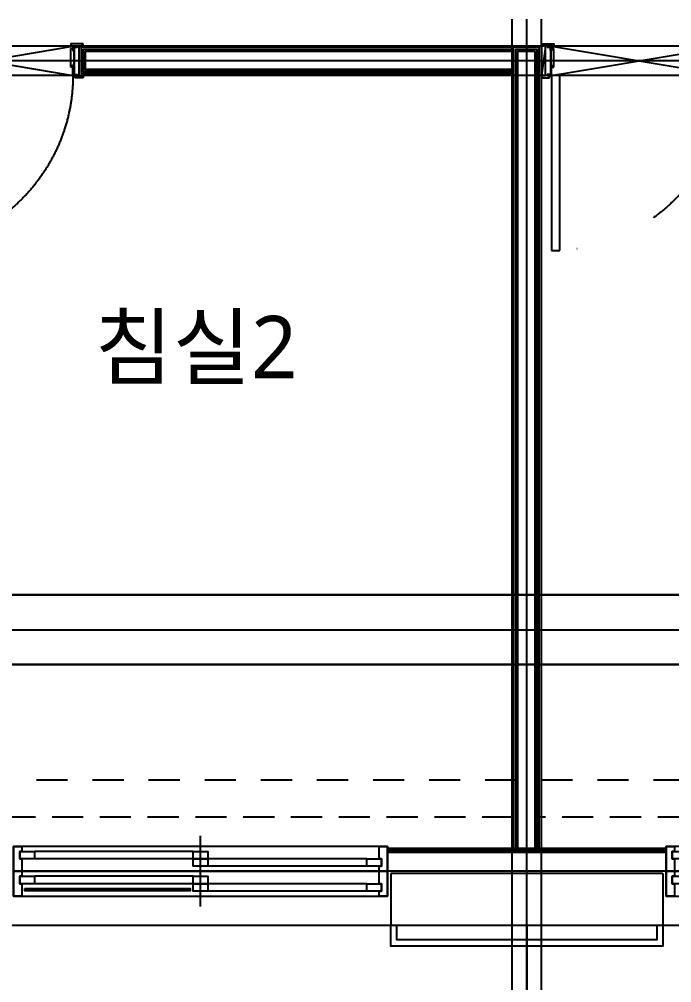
# Model space of a CAD drawing. Header units: millimetres. Extents: x 7086022 to 7120578, y 229555 to 276126.
# Drawn here: x 7100321 to 7103461, y 239849 to 244485 of the extents above; entities that cross this region are included whole.
import ezdxf
from ezdxf.enums import TextEntityAlignment as Align
from ezdxf.xclip import XClip

# ---------------------------------------------------------------- set-up
doc = ezdxf.new("R2010")
doc.units = ezdxf.units.MM
doc.header["$LTSCALE"] = 100
doc.header["$XCLIPFRAME"] = 2
for name, pattern in [('CEN', [62, 60, -1, 0, -1]), ('ST-DASH', [2.7, 1.5, -1.2]), ('U-84C-EX$0$CEN', [62, 60, -1, 0, -1]), ('U-84C-EX$0$DASHDOTX2', [2, 1, -0.5, 0, -0.5]), ('U-84C-EX$0$HID', [2.3, 1.5, -0.8])]:
    doc.linetypes.add(name, pattern=pattern)
for name, color, linetype in [('BP', 7, 'Continuous'), ('CEN', 1, 'CEN'), ('TEXT', 2, 'Continuous'), ('U-84C-EX$0$A-커텐박스', 11, 'U-84C-EX$0$HID'), ('U-84C-EX$0$C-DOOR', 1, 'Continuous'), ('U-84C-EX$0$CEN', 1, 'U-84C-EX$0$CEN'), ('U-84C-EX$0$COL', 2, 'Continuous'), ('U-84C-EX$0$DOR', 4, 'Continuous'), ('U-84C-EX$0$FIN', 5, 'Continuous'), ('U-84C-EX$0$INSUL_line', 8, 'Continuous'), ('U-84C-EX$0$WIN', 4, 'Continuous'), ('U-84C-EX$0$발코니 입면선', 4, 'Continuous'), ('U-84C-EX$0$확장전', 4, 'U-84C-EX$0$HID'), ('결로방지', 4, 'ST-DASH'), ('기단부-석재', 6, 'Continuous')]:
    doc.layers.add(name, color=color, linetype=linetype)
doc.layers.add('U-84C-EX$0$MC', color=152, linetype='Continuous', plot=False)
doc.styles.add('맑은 고딕', font='')
doc.styles.get('맑은 고딕').set_extended_font_data('Malgun Gothic')

# ---------------------------------------------------------------- blocks, each defined once
blk = doc.blocks.new('U-84C-EX$0$WIN_2_1800')
at = {"layer": 'U-84C-EX$0$WIN'}
blk.add_line((0, -290), (0, 50), dxfattribs=at)
at = {"layer": 'U-84C-EX$0$WIN', "color": 5, "linetype": 'Continuous'}
for p, q in [((35, -24), (800, -24)), ((-800, -60), (-35, -60)), ((35, -60), (800, -60)), ((-800, -96), (-35, -96)), ((-800, -180), (-35, -180)), ((35, -144), (800, -144)), ((35, -180), (800, -180)), ((-800, -216), (-35, -216))]:
    blk.add_line(p, q, dxfattribs=at)
at = {"layer": 'U-84C-EX$0$WIN'}
for points in [[(-860, -96), (-870, -96), (-870, -60), (-860, -60), (-860, 0), (-900, 0), (-900, -120), (-860, -120)], [(-900, 0), (900, 0), (900, -120), (-900, -120)], [(860, -24), (870, -24), (870, -60), (860, -60), (860, -120), (900, -120), (900, 0), (860, 0)], [(-35, -60), (35, -60), (35, -24), (-35, -24)], [(870, -24), (800, -24), (800, -60), (870, -60)], [(-870, -96), (-800, -96), (-800, -60), (-870, -60)], [(-35, -96), (35, -96), (35, -60), (-35, -60)], [(-860, -216), (-870, -216), (-870, -180), (-860, -180), (-860, -120), (-900, -120), (-900, -240), (-860, -240)], [(-900, -120), (900, -120), (900, -240), (-900, -240)], [(860, -144), (870, -144), (870, -180), (860, -180), (860, -240), (900, -240), (900, -120), (860, -120)], [(-870, -216), (-800, -216), (-800, -180), (-870, -180)], [(-35, -180), (35, -180), (35, -144), (-35, -144)], [(-35, -216), (35, -216), (35, -180), (-35, -180)], [(870, -144), (800, -144), (800, -180), (870, -180)]]:
    blk.add_lwpolyline(points, close=True, dxfattribs=at)
blk = doc.blocks.new('U-84C-EX$0$A$C42d6a0a8')
at = {"layer": 'U-84C-EX$0$C-DOOR'}
for p, q in [((0, 49), (-140, 891)), ((-140, 891), (-140, 49)), ((-140, 49), (0, 891)), ((0, 891), (0, 49))]:
    blk.add_line(p, q, dxfattribs=at)
at = {"layer": 'U-84C-EX$0$C-DOOR', "linetype": 'U-84C-EX$0$DASHDOTX2', "ltscale": 8}
blk.add_arc((-139.3, 47.3), 843.7, 90.0468, 177.1656, dxfattribs=at)
at = {"layer": 'U-84C-EX$0$DOR'}
for p, q in [((-152, 940), (-152, 900)), ((-145, 940), (-152, 940)), ((-145, 935), (-145, 940)), ((-140, 935), (-145, 935)), ((-140, 900), (-140, 935)), ((-152, 900), (-140, 900)), ((-140, 912), (-140, 920)), ((-140, 920), (0, 920)), ((-135, 912), (-140, 912)), ((-135, 911), (-140, 911)), ((-140, 911), (-140, 891)), ((-140, 891), (-90, 891)), ((-135, 896), (-135, 912)), ((-135, 896), (-135, 911)), ((-5, 896), (-135, 896)), ((-90, 896), (-135, 896)), ((-89, 890), (-100, 890)), ((-100, 890), (-100, 880)), ((-90, 891), (-90, 896)), ((-21, 895), (-89, 895)), ((-89, 895), (-89, 890)), ((-21, 890), (-21, 895)), ((-10, 890), (-21, 890)), ((-10, 880), (-10, 890)), ((0, 912), (-5, 912)), ((-5, 912), (-5, 896)), ((0, 920), (0, 912)), ((-100, 880), (-10, 880)), ((-982, 49), (-982, 89)), ((-982, 89), (-140, 89)), ((-140, 49), (-982, 49)), ((-140, 89), (-140, 49)), ((-140, 49), (-90, 49)), ((-140, 29), (-140, 49)), ((-100, 50), (-100, 60)), ((-100, 60), (-10, 60)), ((-89, 50), (-100, 50)), ((-90, 49), (-90, 44)), ((-89, 45), (-89, 50)), ((-10, 50), (-21, 50)), ((-21, 50), (-21, 45)), ((-10, 60), (-10, 50)), ((-152, 0), (-152, 40)), ((-152, 40), (-140, 40)), ((-145, 0), (-152, 0)), ((-140, 5), (-145, 5)), ((-145, 5), (-145, 0)), ((-140, 40), (-140, 5)), ((-135, 29), (-140, 29)), ((-135, 28), (-140, 28)), ((-140, 28), (-140, 20)), ((-140, 20), (0, 20)), ((-5, 44), (-135, 44)), ((-135, 44), (-135, 28)), ((-90, 44), (-135, 44)), ((-135, 44), (-135, 29)), ((-21, 45), (-89, 45)), ((-5, 28), (-5, 44)), ((0, 28), (-5, 28)), ((0, 20), (0, 28))]:
    blk.add_line(p, q, dxfattribs=at)
at = {"layer": 'U-84C-EX$0$DOR', "color": 8}
for p, q in [((-140, 0), (-140, 20)), ((-140, 20), (0, 20)), ((0, 20), (-140, 0)), ((0, 0), (-140, 0)), ((0, 20), (0, 0))]:
    blk.add_line(p, q, dxfattribs=at)
at = {"layer": 'U-84C-EX$0$DOR'}
for points in [[(12, 940), (12, 880), (0, 880), (0, 935), (5, 935), (5, 940)], [(0, 891), (-20, 891), (-20, 896), (-5, 896), (-5, 911), (0, 911)], [(0, 49), (-20, 49), (-20, 44), (-5, 44), (-5, 29), (0, 29)], [(12, 0), (12, 60), (0, 60), (0, 5), (5, 5), (5, 0)]]:
    blk.add_lwpolyline(points, close=True, dxfattribs=at)
blk = doc.blocks.new('*U178')
at = {"layer": 'U-84C-EX$0$WIN'}
blk.add_line((15, 8), (810, 8), dxfattribs=at)
at = {"layer": 'U-84C-EX$0$WIN', "color": 8}
blk.add_lwpolyline([(15, 13.4), (810, 13.4), (810, 2.6), (15, 2.6)], close=True, dxfattribs=at)
blk = doc.blocks.new('U-84C-EX')
at = {"layer": 'U-84C-EX$0$A-커텐박스'}
for p, q in [((125, -6750), (3145, -6750)), ((3270, -6750), (6285, -6750))]:
    blk.add_line(p, q, dxfattribs=at)
at = {"layer": 'U-84C-EX$0$CEN'}
for p, q in [((3205, -7770), (3205, -2910)), ((-145, -3110), (6715, -3110)), ((-145, -5850), (6595, -5850)), ((-145, -7270), (17025, -7270))]:
    blk.add_line(p, q, dxfattribs=at)
at = {"layer": 'U-84C-EX$0$COL'}
for p, q in [((2550, -7020), (3860, -7020)), ((2550, -7020), (2550, -7270)), ((3860, -7020), (3860, -7270)), ((2550, -7270), (3860, -7270))]:
    blk.add_line(p, q, dxfattribs=at)
at = {"layer": 'U-84C-EX$0$FIN'}
for p, q in [((2535, -6900), (3875, -6900)), ((2535, -6910), (3875, -6910))]:
    blk.add_line(p, q, dxfattribs=at)
for points in [[(3145, -6900), (3145, -3045), (3270, -3045), (3270, -6900)], [(3155, -6900), (3155, -3055), (3260, -3055), (3260, -6900)], [(3270, -3045), (5350, -3045), (5350, -3170), (3270, -3170)], [(3270, -3055), (5340, -3055), (5340, -3160), (3270, -3160)], [(3165, -6900), (3165, -3065), (3250, -3065), (3250, -6900)], [(3270, -3065), (5330, -3065), (5330, -3150), (3270, -3150)]]:
    blk.add_lwpolyline(points, dxfattribs=at)
at = {"layer": 'U-84C-EX$0$INSUL_line'}
for p, q in [((2535, -6920), (3875, -6920)), ((2535, -7010), (3875, -7010))]:
    blk.add_line(p, q, dxfattribs=at)
at = {"layer": 'U-84C-EX$0$MC'}
for p, q in [((3135, -7770), (3135, -2910)), ((3275, -7770), (3275, -2910)), ((1715, -3040), (6715, -3040)), ((-145, -3180), (6715, -3180)), ((-145, -5680), (6595, -5680))]:
    blk.add_line(p, q, dxfattribs=at)
at = {"layer": 'U-84C-EX$0$발코니 입면선'}
for p, q in [((720, -7270), (2550, -7270)), ((3860, -7270), (5690, -7270))]:
    blk.add_line(p, q, dxfattribs=at)
at = {"layer": 'U-84C-EX$0$확장전', "const_width": 10}
for points in [[(6285, -5680), (125, -5680)], [(11025, -5775), (6610, -5775), (6610, -6015), (125, -6015)]]:
    blk.add_lwpolyline(points, dxfattribs=at)
at = {"xscale": -1}
blk.add_blockref('*U178', (5635, -7106), dxfattribs=at)
at = {"layer": 'U-84C-EX$0$DOR', "rotation": 90}
for p in [(3135, -3040), (6280, -3040)]:
    blk.add_blockref('U-84C-EX$0$A$C42d6a0a8', p, dxfattribs=at)
at = {"layer": 'U-84C-EX$0$WIN'}
for p in [(1635, -6890), (4775, -6890)]:
    blk.add_blockref('U-84C-EX$0$WIN_2_1800', p, dxfattribs=at)
blk = doc.blocks.new('DIM-302-TF')
at = {"layer": 'CEN'}
blk.add_line((17090, -36350), (17090, -39320), dxfattribs=at)
blk = doc.blocks.new('302 NAME')
at = {"layer": 'TEXT', "linetype": 'Continuous', "style": '맑은 고딕'}
blk.add_text('침실2', height=300, dxfattribs=at).set_placement((7101170.9, 242907.8), align=Align.MIDDLE_CENTER)
blk = doc.blocks.new('A$C9892afa6')
at = {"layer": 'TEXT'}
blk.add_blockref('302 NAME', (-7090708.1, -240124.9), dxfattribs=at)
blk = doc.blocks.new('기단부-302-TF')
at = {"layer": '기단부-석재'}
for points in [[(775, -15280), (775, -15380), (-535, -15380), (-535, -15280)], [(745, -15280), (745, -15350), (-505, -15350), (-505, -15280)]]:
    blk.add_lwpolyline(points, dxfattribs=at)

msp = doc.modelspace()

# ---------------------------------------------------------------- block references
at = {"layer": 'BP'}
ref = msp.add_blockref('U-84C-EX', (7105968.1, 247394.9), dxfattribs=dict(at, xscale=-1))
XClip(ref).set_block_clipping_path([(17025, -7770.1978698203), (17025, 3020.0000000003), (4145.7978996243, 3020.0000000003), (4145.7978996253, 325.0000000014), (-145.0000000028, 325.0000000014), (-145.0000000028, -7770.1978698203)])

# ---------------------------------------------------------------- next in the draw order: linework, layer by layer
at = {"layer": '결로방지'}
msp.add_lwpolyline([(7094943.1, 242274.9), (7095273.1, 242274.9), (7095273.1, 240824.9), (7105538.1, 240824.9), (7105538.1, 244114.9), (7105988, 244114.9)], dxfattribs=at)

# ---------------------------------------------------------------- next in the draw order: block references
at = {"layer": 'BP'}
msp.add_blockref('A$C9892afa6', (7090708.1, 240124.9), dxfattribs=at)
at = {"layer": 'CEN'}
msp.add_blockref('DIM-302-TF', (7085673.1, 276474.9), dxfattribs=at)
at = {"layer": '기단부-석재'}
msp.add_blockref('기단부-302-TF', (7102643.1, 255404.9), dxfattribs=at)

doc.saveas('drawing.dxf')
